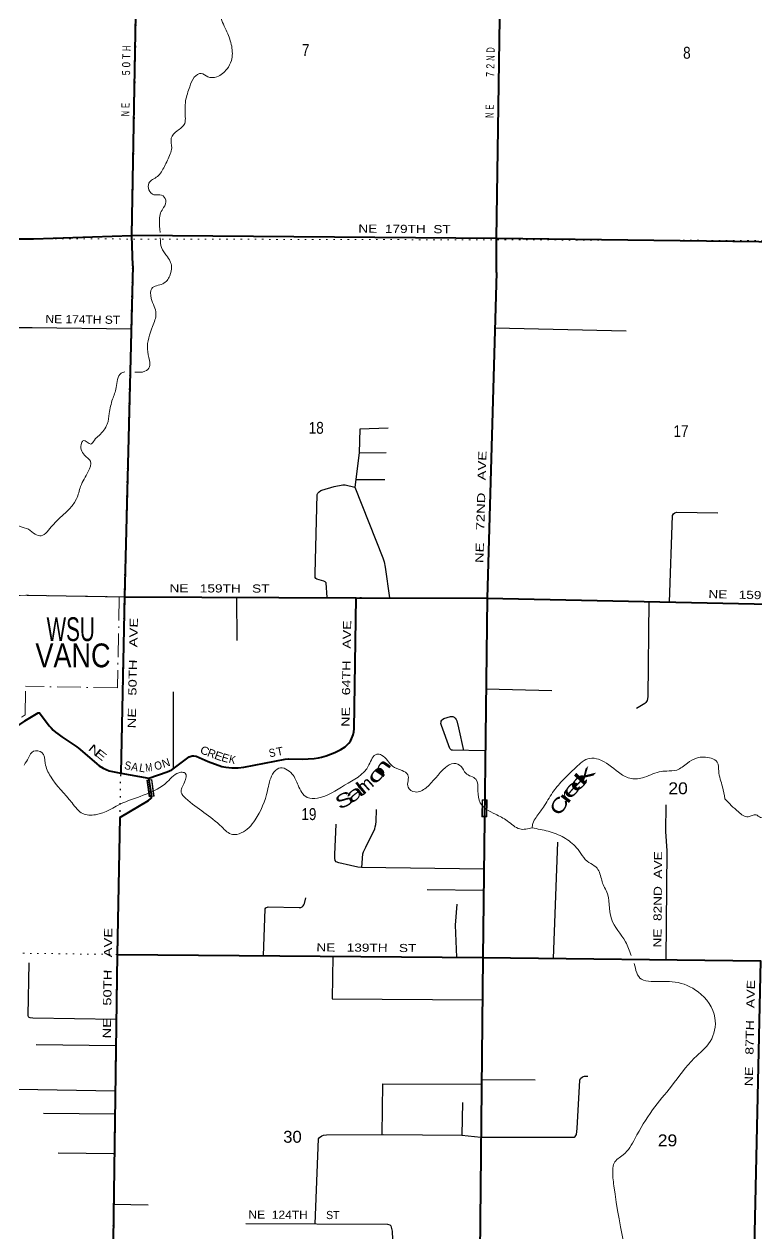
# Model space of a CAD drawing. Header units: feet. Extents: x -481249 to -254670, y -730376 to -544252.
# Drawn here: x -415590 to -404811, y -651058 to -633270 of the extents above; entities that cross this region are included whole.
import ezdxf
from ezdxf.enums import TextEntityAlignment as Align

# ---------------------------------------------------------------- set-up
doc = ezdxf.new("R2010")
doc.units = ezdxf.units.FT
doc.header["$LTSCALE"] = 70
doc.linetypes.add('DOT_DASHED', pattern=[7.7, 5, -1.2, 0.3, -1.2])
doc.linetypes.add('DOTTED', pattern=[1.5, 0.3, -1.2])
for name, color, linetype, lineweight in [('26', 7, 'Continuous', 40), ('27', 7, 'Continuous', 13), ('29', 7, 'Continuous', 25), ('39', 7, 'Continuous', 13), ('41', 7, 'Continuous', 13), ('44', 7, 'DOT_DASHED', 13), ('6', 7, 'DOTTED', 25), ('61', 7, 'Continuous', 13), ('7', 7, 'DOTTED', 13)]:
    doc.layers.add(name, color=color, linetype=linetype, lineweight=lineweight)
doc.layers.add('30', color=7, linetype='Continuous')

msp = doc.modelspace()

# ---------------------------------------------------------------- linework, layer by layer
at = {"layer": '26'}
for p, q in [((-408643.03, -636421.74), (-408556.19, -631103.91)), ((-414005.87, -636369.46), (-413908.78, -631175.5)), ((-419228.7, -636424.44), (-415451.06, -636425.49)), ((-415451.06, -636425.49), (-414006.15, -636378.46)), ((-413992.56, -636825.02), (-414006.15, -636378.46)), ((-408643.03, -636421.74), (-414006.15, -636378.46)), ((-408642.01, -636919.74), (-408643.03, -636421.74)), ((-403286.79, -636492.92), (-408643.03, -636421.74)), ((-414167, -644286), (-413754, -644358))]:
    msp.add_line(p, q, dxfattribs=at)
for points in [[(-413992.56, -636825.02), (-414115, -641693), (-414167, -644286)], [(-408642.01, -636919.74), (-408779, -641710), (-408843, -646995), (-408895, -652310), (-408916, -653633)], [(-414115, -641693), (-410703, -641704), (-408779, -641710), (-403462, -641824)], [(-413754, -644358), (-413484, -644267), (-413419, -644236), (-413163, -644045), (-413120, -644032), (-413095, -644029), (-413058, -644036), (-412883, -644112), (-412684, -644184), (-412624, -644196), (-412536, -644205), (-412440, -644205), (-412356, -644198), (-411752, -644080), (-411700, -644073), (-411501, -644079), (-411413, -644076), (-411323, -644068), (-411259, -644058), (-411216, -644050), (-411147, -644029), (-411017, -643979), (-410930, -643937), (-410867, -643896), (-410812, -643843), (-410790, -643814), (-410772, -643778), (-410749, -643723), (-410740, -643678), (-410733, -643633), (-410703, -641704)], [(-415577.89, -643517.09), (-415946.48, -643762.37)], [(-415577.89, -643517.09), (-415382, -643397), (-415362, -643396), (-415221, -643587), (-415193, -643619), (-415161, -643651), (-415127, -643680), (-415093, -643708), (-415037, -643749), (-414814, -643896), (-414768, -643935), (-414523, -644145), (-414485, -644175), (-414426.59, -644210.95), (-414381.97, -644232.1), (-414341, -644249), (-414315, -644256), (-414167, -644286)], [(-414181, -644936), (-413762.74, -644685.37), (-413725.16, -644658.35), (-413716.94, -644647.77), (-413714.59, -644628.97), (-413718.12, -644592.55), (-413720.46, -644571.4), (-413724, -644553), (-413724.75, -644533.8), (-413754, -644358)], [(-414181, -644936), (-414223, -646951), (-414296, -652205)], [(-414223, -646951), (-408843, -646995), (-404755, -647046), (-404873, -652373)]]:
    msp.add_lwpolyline(points, dxfattribs=at)
at = {"layer": '29'}
for p, q in [((-417541.65, -637725.01), (-415474.43, -637732.15)), ((-415474.43, -637732.15), (-414015.82, -637749.73)), ((-408665.37, -637736.45), (-406733, -637782)), ((-410662, -639575), (-410265.79, -639568.02)), ((-410712.31, -639965.9), (-410285.08, -639968.37)), ((-415544.83, -641668.7), (-414115, -641693)), ((-412466.77, -641698.31), (-412461, -642335)), ((-413399, -643090), (-413399, -644221.08)), ((-408795.16, -643044.77), (-407828.63, -643069.95)), ((-407744, -645298), (-407804.86, -647007.95)), ((-408831.06, -646008.79), (-409661.4, -645999.69)), ((-414241.65, -648293.55), (-415414, -648280)), ((-408860.57, -648790.75), (-408074, -648792)), ((-415674.74, -648933.17), (-414250.83, -648954.17)), ((-409140, -649128), (-409152, -649610)), ((-415307, -649284), (-414255.53, -649291.96)), ((-415091, -649866), (-414263.63, -649875.58)), ((-414274.02, -650622.71), (-413765, -650631))]:
    msp.add_line(p, q, dxfattribs=at)
for points in [[(-410234, -639212), (-410653, -639227), (-410662, -639575), (-410727, -640080), (-410314, -641118), (-410294.71, -641179.09), (-410280, -641257), (-410214.44, -641705.52)], [(-411130.82, -641702.62), (-411147, -641486), (-411160.13, -641472.13), (-411180, -641463), (-411281.87, -641431.13), (-411298, -641423), (-411307.18, -641408.21), (-411310, -641348), (-411278, -640188), (-411268.62, -640166.14), (-411251.74, -640146.85), (-411225.22, -640129.97), (-411211, -640122), (-411029, -640070), (-410902.2, -640043.14), (-410867, -640043), (-410727, -640080)], [(-406095.2, -641767.54), (-406049.57, -640494.14), (-406039, -640473), (-406018.23, -640455.56), (-405992, -640446), (-405384.23, -640455.56)], [(-406397.67, -641761.06), (-406412, -643162), (-406425.63, -643214.65), (-406442.51, -643243.6), (-406456, -643259), (-406581, -643335)], [(-408810.43, -643955.63), (-409286, -643948), (-409301, -643947.2), (-409314.26, -643938.75), (-409326, -643922), (-409451, -643582), (-409457.7, -643554.07), (-409456.49, -643533.56), (-409454.08, -643517.89), (-409444.44, -643504.62), (-409434.8, -643493.77), (-409414, -643483), (-409316, -643452), (-409299.8, -643449.15), (-409285.33, -643451.56), (-409261.23, -643461.21), (-409246.76, -643475.68), (-409235, -643493), (-409225.07, -643513.06), (-409199, -643620), (-409127.81, -643950.54)], [(-410619.66, -645671.11), (-410606, -645473), (-410599.17, -645440.14), (-410564, -645373), (-410432.83, -645102.48), (-410426, -645075), (-410418.36, -645037.36), (-410413.54, -644996.36), (-410407, -644817)], [(-406148, -644748), (-406156, -645142), (-406135, -645425), (-406147.87, -647028.62)], [(-408827.25, -645694.66), (-410628, -645671), (-410681.13, -645664.44), (-410787.2, -645642.74), (-410960.77, -645604.15), (-410998, -645587), (-411013.81, -645570.38), (-411017, -645536), (-411021, -645482), (-411002, -645034)], [(-412067.51, -646968.63), (-412045, -646279), (-412033.54, -646265), (-412002, -646252), (-411545, -646258), (-411521.27, -646257.76), (-411509.21, -646255.95), (-411501.38, -646251.73), (-411486.31, -646236.06), (-411473.65, -646218.57), (-411465, -646199), (-411444, -646118)], [(-409225, -646210), (-409247, -646518), (-409230.11, -646991.83)], [(-415519.4, -647075.37), (-415538, -647849), (-415529.04, -647866.46), (-415504.93, -647876.11), (-415463, -647880), (-414236.23, -647903.14)], [(-411049.51, -646976.95), (-411059.61, -647603.57), (-408849.1, -647618.06)], [(-410321.16, -649598.88), (-410313.43, -648851.1), (-408861.23, -648858.27)], [(-408868.83, -649634.96), (-407500, -649637), (-407483.24, -649627.73), (-407463.96, -649598.79), (-407452, -649512), (-407414, -648797), (-407403.69, -648776.34), (-407375, -648750), (-407348.24, -648742.57), (-407298, -648740)], [(-411307.29, -650909.91), (-411261, -649663), (-411246.38, -649642.2), (-411210.22, -649618.08), (-411186.11, -649608.44), (-411144, -649603), (-410309, -649599), (-409152, -649610), (-408868.83, -649634.96)], [(-412330, -650905), (-410245, -650915), (-410209.77, -650925.32), (-410193, -650941), (-410178, -651021), (-410164, -651262), (-410154.32, -651279.87), (-410130.21, -651289.51), (-410084, -651294), (-408885.45, -651334.35)]]:
    msp.add_lwpolyline(points, dxfattribs=at)
at = {"layer": '39'}
msp.add_line((-413586.35, -636452.81), (-413588.03, -636412.81), dxfattribs=at)
for points in [[(-413591.35, -636333.63), (-413599.29, -636144.21), (-413582.23, -636046.29), (-413537.63, -635967.33), (-413506.09, -635855.81), (-413568.2, -635785.53), (-413680.44, -635777.96), (-413754.59, -635707.29), (-413755.59, -635608.81), (-413630.05, -635510.31), (-413527.12, -635362.87), (-413441.13, -635178.73), (-413418.3, -635089.04), (-413426.02, -634948.14), (-413340.37, -634840.35), (-413228.58, -634731.37), (-413219.48, -634631.19), (-413214.34, -634398.28), (-413153.7, -634189.22), (-413087.19, -634050.68), (-412985.02, -633993.64), (-412890.12, -634042.86), (-412755.57, -634043.1), (-412605.46, -633929.31), (-412541.39, -633804.75), (-412536.99, -633595.93), (-412606.83, -633384.75), (-412704.27, -633156.62), (-412748.99, -632912.08), (-412666.84, -632591.19), (-412546.19, -632390.07), (-412481.75, -632122.86), (-412407.23, -631853.97), (-412296.73, -631656.54), (-412146.38, -631534.72), (-411923.05, -631521.7), (-411705.81, -631379.89), (-411620.29, -631178.65)], [(-413420.35, -636830.11), (-413441.38, -636758.02), (-413495.04, -636673.94), (-413537.46, -636616.34), (-413583.8, -636490.29), (-413586.35, -636452.81)], [(-417480.88, -636765.13), (-417478.38, -637031.89), (-417566.86, -637264.71), (-417879.3, -637684.86), (-417966.57, -637805.77), (-417981.75, -637915.52), (-417993.51, -638448.98), (-417903.33, -639355.32), (-417775.67, -639568.6), (-417519.62, -639741.37), (-417389.13, -639876.75), (-417212.81, -640212.49), (-417078.26, -640341.92), (-416959.26, -640431.2), (-416767.16, -640415.39), (-416466.95, -640386.81), (-416265.62, -640443.05), (-415982.53, -640518.2), (-415648.13, -640655.88), (-415527.77, -640698.09)], [(-413960.2, -638386.83), (-413814, -638374), (-413745, -638309), (-413746, -638215), (-413776, -638050), (-413700, -637715), (-413651, -637527), (-413720, -637303), (-413714, -637155), (-413551, -637087), (-413448, -636972), (-413420.35, -636830.11)], [(-415527.95, -640698.03), (-415339, -640793), (-415170, -640637), (-414819, -640251), (-414759, -640067), (-414648, -639848), (-414616, -639698), (-414701, -639609), (-414745, -639430), (-414716, -639394), (-414607, -639444), (-414556, -639386), (-414487, -639317), (-414367, -639150), (-414337, -638993), (-414290, -638785), (-414234, -638615), (-414165, -638404), (-414109.04, -638385)], [(-398117.22, -641460.46), (-398267, -641474), (-398494, -641539), (-398685, -641602), (-398771, -641703), (-398885, -641764), (-399058, -641788), (-399218, -641817), (-399370, -641765), (-399363, -641731), (-399305, -641688), (-399282, -641606), (-399311, -641562), (-399449, -641564), (-399551, -641663), (-399657, -641683), (-399797, -641699), (-399872, -641776), (-399936, -641890), (-399859, -641973), (-399808, -642086), (-399863, -642165), (-399960, -642196), (-400045, -642107), (-400110, -642070), (-400269, -642122), (-400483, -642245), (-400842, -642499), (-400912, -642656), (-400895, -642869), (-400958, -643058), (-401001, -643180), (-401123, -643270), (-401273, -643334), (-401431, -643296), (-401536, -643243), (-401657, -643269), (-401780, -643353), (-401873, -643408), (-401998, -643527), (-402072, -643626), (-402076, -643788), (-402051, -643881), (-402107, -644000), (-402157, -644018), (-402213, -643983), (-402241, -643990), (-402306, -644100), (-402371, -644145), (-402548, -644205), (-402583, -644290), (-402642, -644370), (-402751, -644482), (-402930, -644492), (-403095, -644440), (-403282, -644491), (-403427, -644571), (-403474, -644653), (-403536, -644656), (-403580, -644599), (-403662, -644648), (-403703, -644718), (-403662, -644777), (-403653, -644833), (-403841, -644884), (-404031, -644866), (-404201, -644831), (-404311, -644856), (-404412, -644890), (-404514, -644869), (-404646, -644923), (-404755, -644936), (-404822, -644897), (-404937, -644925), (-405082, -644855), (-405280, -644664)], [(-408115, -645090), (-408297, -645105), (-408482, -644986), (-408657, -644888), (-408881, -644720), (-408913, -644543), (-408944, -644375), (-409093, -644286), (-409160, -644185), (-409270, -644142), (-409393, -644202), (-409677, -644499), (-409837, -644561), (-409941, -644491), (-409946, -644307), (-410030, -644247), (-410171, -644181), (-410331, -644019), (-410401, -644006), (-410517, -644164), (-410875, -644462), (-411272, -644651), (-411424, -644641), (-411561, -644463), (-411647, -644297), (-411842, -644210), (-411934, -644299), (-412011, -644543), (-412192, -644973), (-412397, -645163), (-412524, -645187), (-412682, -645075), (-413215, -644652), (-413280, -644567), (-413230, -644418), (-413222, -644283), (-413284, -644272), (-413486, -644414), (-414137, -644722), (-414541, -644896), (-414727, -644880), (-414885, -644723), (-415204, -644330), (-415280, -644139), (-415330, -643980), (-415452, -643962), (-415526, -644058), (-415589.77, -644164.96)], [(-405280, -644664), (-405315, -644485), (-405372, -644254), (-405393, -644123), (-405482, -644066), (-405696, -644063), (-405831, -644135), (-405989, -644239), (-406137, -644253), (-406247, -644266), (-406494, -644354), (-406681, -644360), (-406846, -644271), (-407139, -644081), (-407271, -644067), (-407473, -644201), (-407674, -644398), (-407816, -644571), (-407951, -644785), (-408059, -644934), (-408106, -645024), (-408115, -645090)], [(-408115, -645090), (-407880, -645139), (-407649, -645232), (-407464, -645381), (-407281, -645598), (-407178, -645664), (-407098, -645837), (-407073, -645922), (-407026, -646011), (-406950, -646425), (-406742, -646766), (-406661.51, -646965.18)], [(-406613.94, -647083.62), (-406507, -647315), (-406367, -647347), (-406011, -647356), (-405675, -647501), (-405427, -647883), (-405496, -648229), (-405731, -648476), (-406065, -648886), (-406344, -649237), (-406605, -649660), (-406776, -649897), (-406912, -650019), (-406931, -650117), (-406914, -650354), (-406529.81, -652282.39)]]:
    msp.add_spline(points, degree=3, dxfattribs=at)
at = {"layer": '44'}
msp.add_line((-415576.9, -643428.32), (-415568.77, -643007.08), dxfattribs=at)
for points in [[(-415544.83, -641668.7), (-418639.26, -641693.62), (-418642.74, -642472.57), (-419166.5, -642464.87), (-419182.97, -644229.34), (-419303.02, -644226.98), (-419327.73, -645196.64), (-418008.62, -645252.68), (-418010.19, -645741.84), (-418001.29, -645845.99), (-417893.68, -646268.46), (-417864.52, -646225.58), (-417786.72, -646142.55), (-417737.96, -646102.83), (-416886.62, -645598.75), (-416786.14, -645517.81), (-416717.64, -645432.15), (-416632.61, -645308.51), (-416571.41, -645219.17), (-416472.74, -645035.95), (-416416.55, -644855.36), (-416340.38, -644403.27)], [(-415544.83, -641668.7), (-414189.98, -641691.5), (-414217.68, -643031.49), (-415568.77, -643007.08)], [(-416096.62, -643797.06), (-415991.63, -643702.33), (-415619.44, -643454.65), (-415576.9, -643428.32)]]:
    msp.add_lwpolyline(points, dxfattribs=at)
at = {"layer": '6'}
for points in [[(-413504.02, -611806.73), (-413597.37, -615330.12), (-413712.21, -620578.75), (-413812.66, -625882.08), (-413908.78, -631175.5), (-414006.15, -636378.46), (-413992.72, -636825.01)], [(-414530.56, -666517.83), (-414495, -662792), (-414460, -661453), (-414395, -658813), (-414390, -657488), (-414296, -652204), (-414222, -646951), (-414115, -641693), (-413992.72, -636825.01)]]:
    msp.add_lwpolyline(points, dxfattribs=at)
at = {"layer": '61'}
for p, q in [((-413786.35, -644386.53), (-413712.14, -644375.67)), ((-413750.17, -644633.89), (-413786.35, -644386.53)), ((-408779.03, -644675.9), (-408781.4, -644925.89)), ((-408781.4, -644925.89), (-408856.39, -644925.18))]:
    msp.add_line(p, q, dxfattribs=at)
for points in [[(-413743.41, -644624.81), (-413777.27, -644393.28), (-413718.89, -644384.74), (-413685.02, -644616.28)], [(-408848.31, -644917.26), (-408846.1, -644683.26), (-408787.1, -644683.81), (-408789.31, -644917.81)]]:
    msp.add_lwpolyline(points, close=True, dxfattribs=at)
for points in [[(-413712.14, -644375.67), (-413675.95, -644623.04), (-413750.17, -644633.89)], [(-408856.39, -644925.18), (-408854.02, -644675.19), (-408779.03, -644675.9)]]:
    msp.add_lwpolyline(points, dxfattribs=at)
at = {"layer": '7'}
for p, q in [((-408343.55, -614117.03), (-408642.01, -636919.74)), ((-415451.08, -636426.35), (-383488.45, -636499.54))]:
    msp.add_line(p, q, dxfattribs=at)
for points in [[(-442838.49, -636142.46), (-440189.12, -636190.98), (-434997.28, -636289.92), (-429748.86, -636297.77), (-424445.28, -636345.14), (-419228.7, -636424.44), (-415451.06, -636425.49)], [(-408642.01, -636919.74), (-408780, -641709), (-408843, -647014), (-408897, -652310), (-408980, -657629), (-409053.98, -661353.43)], [(-415544.83, -641668.7), (-419328.16, -641699.39), (-424579.52, -641617.94), (-429833.57, -641600.41), (-435104.92, -641518.74), (-440340.69, -641475.44)], [(-415544.83, -641668.7), (-414115, -641693), (-408780, -641709), (-403461, -641823), (-398066, -641829), (-392744, -641807), (-387500, -641851), (-383576.07, -641806.96)], [(-383663.67, -647112.79), (-387581, -647174), (-392869, -647165), (-398117, -647146), (-403497, -647058), (-408842, -646994), (-414222, -646951), (-415638.96, -646932.68)]]:
    msp.add_lwpolyline(points, dxfattribs=at)

# ---------------------------------------------------------------- texts
at = {"layer": '27'}
for s, rotation, width, p in [('H', 88.929, 0.6, (-414024.62, -633627.07)), ('T', 88.929, 0.85, (-414026.86, -633747.04)), ('N', 89.064, 0.65, (-408669.73, -633769.96)), ('D', 89.064, 0.65, (-408667.77, -633649.98)), ('5', 88.929, 0.8, (-414031.35, -633987)), ('0', 88.929, 0.9, (-414029.11, -633867.01)), ('2', 89.064, 0.8, (-408671.7, -633889.94)), ('7', 89.064, 0.8, (-408673.66, -634009.93)), ('E', 88.929, 0.7, (-414040.32, -634466.91)), ('E', 89.064, 0.7, (-408681.49, -634489.86)), ('N', 88.929, 0.65, (-414042.56, -634586.89)), ('N', 89.064, 0.65, (-408683.45, -634609.85)), ('N', 319.399, 1.55, (-414589.51, -643993.43)), ('E', 321.71, 1.6, (-414500.75, -644061)), ('C', 336.525, 1.1, (-412955.76, -644008.81)), ('S', 11.054, 0.9, (-411929.98, -644043.45)), ('T', 11.054, 1.05, (-411818.69, -644021.7)), ('E', 340.109, 1.1, (-412746.89, -644088.02)), ('K', 347.161, 0.9, (-412539.56, -644140.93)), ('S', 350.111, 0.9, (-414073.88, -644231.65)), ('A', 350.111, 0.95, (-413972.77, -644251.54)), ('M', 6.626, 0.75, (-413749.09, -644258.9)), ('O', 14.626, 0.9, (-413604.37, -644230.39))]:
    msp.add_text(s, height=120, rotation=rotation, dxfattribs=dict(at, width=width)).set_placement(p, align=Align.CENTER)
for s, rotation, width, p in [('NE  179TH  ST', 359.538, 1.25, (-410673.75, -636335.35)), ('NE   72ND   AVE', 88.362, 1.35, (-408834.33, -641195.91)), ('NE   159TH   ST', 359.815, 1.25, (-413451.93, -641625.14)), ('NE   159TH   ST', 358.772, 1.25, (-405524.29, -641709.77)), ('NE   50TH   AVE', 88.851, 1.35, (-413949, -643626.49)), ('NE   64TH   AVE', 89.109, 1.3, (-410802.55, -643603.47)), ('NE   50TH   AVE', 89.204, 1.35, (-414314.92, -648185.72)), ('NE   139TH   ST', 359.531, 1.25, (-411291.26, -646904.97)), ('NE   87TH   AVE', 88.731, 1.3, (-404871.15, -648890.28))]:
    msp.add_text(s, height=120, rotation=rotation, dxfattribs=dict(at, width=width)).set_placement(p)
for s, rotation, p in [('R', 339.109, (-412851.7, -644050.26)), ('N', 18.726, (-413485, -644190.78)), ('E', 343.69, (-412646.28, -644118.26)), ('L', 350.111, (-413862.46, -644266.05))]:
    msp.add_text(s, height=120, rotation=rotation, dxfattribs=at).set_placement(p, align=Align.CENTER)
at = {"layer": '30'}
for s, rotation, width, p in [('NE 174TH ST', 359.309, 1.1, (-415277.19, -637665.03)), ('NE  82ND  AVE', 89.54, 1.25, (-406214.85, -646849.06)), ('NE  124TH', 359.725, 1.1, (-412290.57, -650835.5)), ('ST', 359.725, 0.95, (-411146.8, -650841.54))]:
    msp.add_text(s, height=120, rotation=rotation, dxfattribs=dict(at, width=width)).set_placement(p)
at = {"layer": '41'}
for s, rotation, width, p in [('n', 55.553, 1.75, (-410248.75, -644261.44)), ('o', 49.916, 1.85, (-410335.86, -644363.32)), ('e', 45.907, 2, (-407364.83, -644479.09)), ('k', 46.952, 2.2, (-407274.32, -644383.94)), ('l', 39.203, 1.6, (-410570.2, -644584.15)), ('e', 48.887, 1.9, (-407465.71, -644579.46)), ('S', 27.39, 1.45, (-410836.14, -644766.81)), ('a', 36.197, 1.8, (-410677.41, -644663.82)), ('C', 58.005, 1.4, (-407635.56, -644811.85)), ('r', 52.359, 1.95, (-407543.77, -644682.84))]:
    msp.add_text(s, height=200, rotation=rotation, dxfattribs=dict(at, width=width)).set_placement(p, align=Align.CENTER)
msp.add_text('m', height=200, rotation=41.916, dxfattribs=at).set_placement((-410511.4, -644535.37), align=Align.CENTER)
at = {"layer": '44'}
for s, width, p in [('WSU', 0.65, (-415260.22, -642342.07)), ('VANC', 0.85, (-415424.62, -642727.41))]:
    msp.add_text(s, height=350, dxfattribs=dict(at, width=width)).set_placement(p)
at = {"layer": '7'}
for s, width, p in [('7', 0.85, (-411503.14, -633737.21)), ('8', 0.85, (-405894.92, -633778.2)), ('18', 0.85, (-411403.64, -639293.77)), ('17', 0.85, (-406037, -639342)), ('20', 1.1, (-406112.64, -644594.39)), ('19', 0.85, (-411511.26, -644973.99)), ('30', 1.05, (-411779.44, -649719.09)), ('29', 1.1, (-406268.02, -649771.78))]:
    msp.add_text(s, height=175, dxfattribs=dict(at, width=width)).set_placement(p)

doc.saveas('drawing.dxf')
